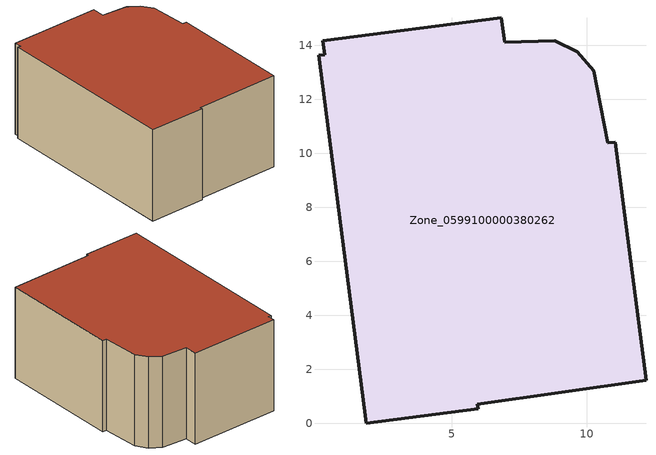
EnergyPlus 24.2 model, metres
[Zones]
Zone_0599100000380262
 floor ground (C_G): 12.2,1.59 5.95,0.71 5.98,0.54 1.83,0 0.07,13.63 0.3,13.66 0.22,14.17 6.84,15.03 6.96,14.12 8.82,14.18 9.66,13.77 10.27,13.07 10.79,10.39 11.07,10.42 z0
 wall outside (C_F): 6.84,15.03 0.22,14.17 0.3,13.66 0.07,13.63 1.83,0 5.98,0.54 5.95,0.71 12.2,1.59 11.07,10.42 10.79,10.39 10.27,13.07 9.66,13.77 8.82,14.18 6.96,14.12 6.84,15.03 z0:6.92
 roof outside (C_R): 5.98,0.54 5.95,0.71 12.2,1.59 11.07,10.42 10.79,10.39 10.27,13.07 9.66,13.77 8.82,14.18 6.96,14.12 6.84,15.03 0.22,14.17 0.3,13.66 0.07,13.63 1.83,0 z6.92
[BUILDING]
Pand.0599100000380262: North Axis=0; Terrain=City; Loads Convergence Tolerance Value=0.04; Temperature Convergence Tolerance Value=0.4; Solar Distribution=FullExterior; Maximum Number of Warmup Days=25; Minimum Number of Warmup Days=1
[Site:Location]
Rotterdam.The.Hague.AP_ZH_NLD Design_Conditions: Latitude=51.96; Longitude=4.45; Time Zone=1; Elevation=-4.5
[SITE:GROUNDTEMPERATURE:BUILDINGSURFACE]
18, 18, 18, 18, 18, 18, 18, 18, 18, 18, 18, 18
[MATERIAL] Thermal Absorptance=0.9; Solar Absorptance=0.7; Visible Absorptance=0.7
Name | Roughness | Thickness | Conductivity | Density | Specific Heat
G.D.1992-2005 | MediumSmooth | 0.15 | 0.06 | 540 | 1210
F.D.1992-2005 | Rough | 0.3 | 0.12 | 1920 | 840
R.D.1992-2005 | MediumRough | 0.2 | 0.08 | 1500 | 1000
[CONSTRUCTION]
C_G: G.D.1992-2005
C_F: F.D.1992-2005
C_R: R.D.1992-2005
[ZONE]
Zone_0599100000380262: Type=1; Multiplier=1; Ceiling Height=Autocalculate; Volume=Autocalculate; Floor Area=autocalculate; Part of Total Floor Area=Yes
[ZONEINFILTRATION:DESIGNFLOWRATE]
Infil_Zone_0599100000380262: Zone or ZoneList or Space or SpaceList=Zone_0599100000380262; Schedule=AlwaysOn; Design Flow Rate Calculation Method=Flow/Area; Flow Rate per Floor Area=0.0021; Constant Term Coefficient=1; Temperature Term Coefficient=0; Velocity Term Coefficient=0; Velocity Squared Term Coefficient=0
[HVACTEMPLATE:ZONE:IDEALLOADSAIRSYSTEM]
Zone_0599100000380262: Maximum Heating Supply Air Temperature=50; Minimum Cooling Supply Air Temperature=13; Maximum Heating Supply Air Humidity Ratio=0.0156; Minimum Cooling Supply Air Humidity Ratio=0.0077; Heating Limit=NoLimit; Cooling Limit=NoLimit; Dehumidification Control Type=ConstantSensibleHeatRatio; Cooling Sensible Heat Ratio=0.7; Dehumidification Setpoint=60; Humidification Control Type=None; Humidification Setpoint=30; Outdoor Air Method=None; Outdoor Air Flow Rate per Person=0.00944; Outdoor Air Flow Rate per Zone Floor Area=0; Outdoor Air Flow Rate per Zone=0; Demand Controlled Ventilation Type=None; Outdoor Air Economizer Type=NoEconomizer; Heat Recovery Type=None; Sensible Heat Recovery Effectiveness=0.7; Latent Heat Recovery Effectiveness=0.65
[ZONECONTROL:THERMOSTAT]
ThermostatControl_Zone_0599100000380262: Zone or ZoneList=Zone_0599100000380262; Control Type Schedule=DualSetpointControlType; Control 1=Thermostat_Zone_0599100000380262; Temperature Difference Between Cutout And Setpoint=0
[THERMOSTATSETPOINT:DUALSETPOINT]
Thermostat_Zone_0599100000380262: Heating Setpoint Temperature Schedule=HeatingSetpoint_Zone_0599100000380262; Cooling Setpoint Temperature Schedule=CoolingSetpoint_Zone_0599100000380262
[SCHEDULE:COMPACT]
HeatingSetpoint_Zone_0599100000380262: Through: 12/31, For: AllDays, Until: 24:00, 21
CoolingSetpoint_Zone_0599100000380262: Through: 12/31, For: AllDays, Until: 24:00, 24
DualSetpointControlType: Through: 12/31, For: AllDays, Until: 24:00, 4
AlwaysOn: Through: 12/31, For: AllDays, Until: 24:00, 1
